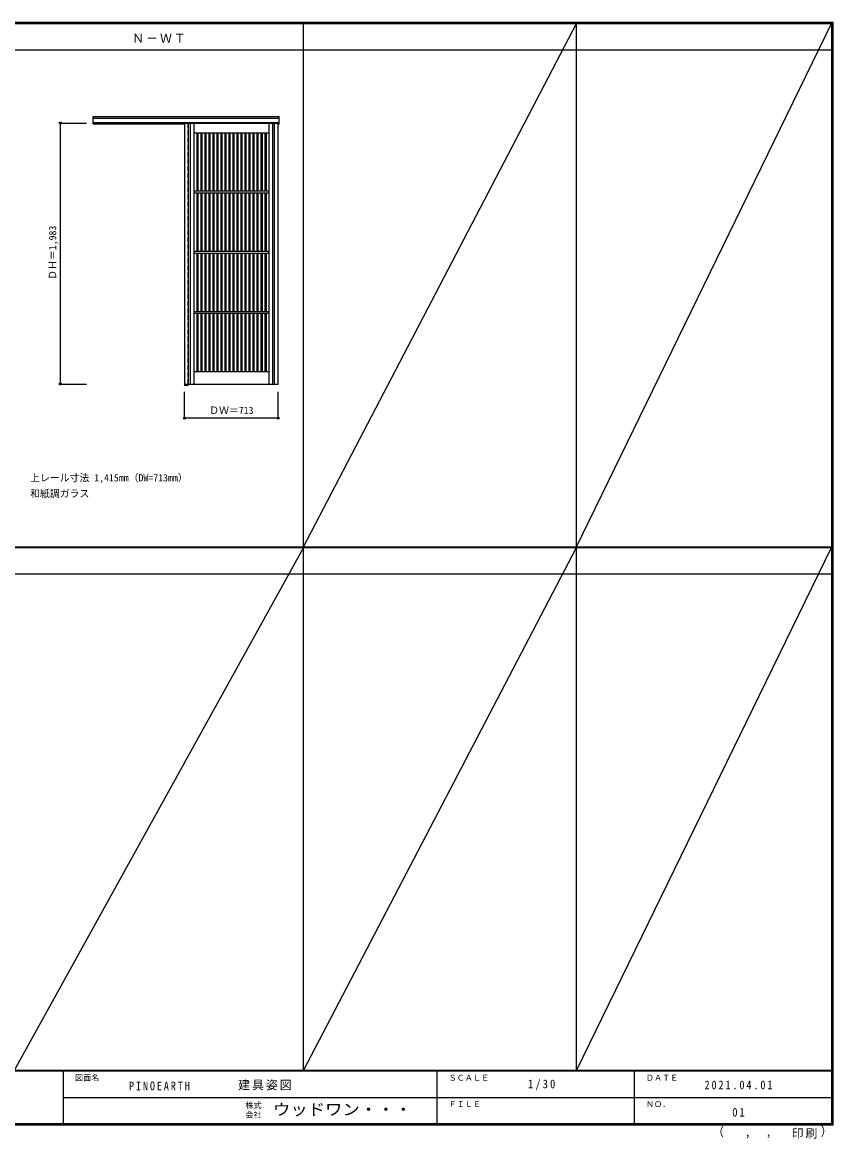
# Model space of a CAD drawing. Units: millimetres, scale not verified. Extents: x -6000 to 5700, y -4307 to 4175.
# Drawn here: x -461 to 5700, y -4307 to 4175 of the extents above; entities that cross this region are included whole.
import ezdxf
from ezdxf.enums import TextEntityAlignment as Align

# ---------------------------------------------------------------- set-up
doc = ezdxf.new("R2010")
doc.units = ezdxf.units.MM
doc.header["$LTSCALE"] = 30
doc.header["$PDMODE"] = 32
doc.header["$PDSIZE"] = 15
doc.linetypes.add('DASHED1', pattern=[1.8, 1.2, -0.6])
for name, color, linetype in [('0-2_扉', 3, 'Continuous'), ('0-3_仕上げ', 3, 'Continuous'), ('0-4_枠', 3, 'Continuous'), ('0-A_文字', 7, 'Continuous'), ('0-B_寸法', 4, 'Continuous'), ('F-1_枠', 6, 'Continuous'), ('F-A_文字', 7, 'Continuous')]:
    doc.layers.add(name, color=color, linetype=linetype)
doc.styles.add('ＭＳ ゴシック', font='')
doc.styles.get('ＭＳ ゴシック').set_extended_font_data('MS Gothic')

msp = doc.modelspace()

# ---------------------------------------------------------------- linework, layer by layer
at = {"layer": '0-2_扉', "color": 4, "linetype": 'DASHED1'}
msp.add_line((772, 3410), (772, 3406), dxfattribs=at)
at = {"layer": '0-2_扉'}
for p, q in [((772, 3410), (772, 1427)), ((772, 3410), (1485, 3410)), ((1485, 1427), (1485, 3410)), ((772, 1427), (1485, 1427))]:
    msp.add_line(p, q, dxfattribs=at)
at = {"layer": '0-3_仕上げ'}
for p, q in [((799.5, 3410), (799.5, 1427)), ((814.5, 3410), (814.5, 1427)), ((1442.5, 1427), (1442.5, 3410)), ((1457.5, 1427), (1457.5, 3410)), ((865.25, 3334), (865.25, 2891.5)), ((873.25, 3334), (873.25, 2891.5)), ((895.75, 3334), (895.75, 2891.5)), ((903.75, 3334), (903.75, 2891.5)), ((926.25, 3334), (926.25, 2891.5)), ((934.25, 3334), (934.25, 2891.5)), ((956.75, 3334), (956.75, 2891.5)), ((964.75, 3334), (964.75, 2891.5)), ((987.25, 3334), (987.25, 2891.5)), ((995.25, 3334), (995.25, 2891.5)), ((1017.75, 3334), (1017.75, 2891.5)), ((1025.75, 3334), (1025.75, 2891.5)), ((1048.25, 3334), (1048.25, 2891.5)), ((1056.25, 3334), (1056.25, 2891.5)), ((1078.75, 3334), (1078.75, 2891.5)), ((1086.75, 3334), (1086.75, 2891.5)), ((1109.25, 3334), (1109.25, 2891.5)), ((1117.25, 3334), (1117.25, 2891.5)), ((1139.75, 3334), (1139.75, 2891.5)), ((1147.75, 3334), (1147.75, 2891.5)), ((1170.25, 3334), (1170.25, 2891.5)), ((1178.25, 3334), (1178.25, 2891.5)), ((1200.75, 3334), (1200.75, 2891.5)), ((1208.75, 3334), (1208.75, 2891.5)), ((1231.25, 3334), (1231.25, 2891.5)), ((1239.25, 3334), (1239.25, 2891.5)), ((1261.75, 3334), (1261.75, 2891.5)), ((1269.75, 3334), (1269.75, 2891.5)), ((1292.25, 3334), (1292.25, 2891.5)), ((1300.25, 3334), (1300.25, 2891.5)), ((1322.75, 3334), (1322.75, 2891.5)), ((1330.75, 3334), (1330.75, 2891.5)), ((1353.25, 3334), (1353.25, 2891.5)), ((1361.25, 3334), (1361.25, 2891.5)), ((1383.75, 3334), (1383.75, 2891.5)), ((1391.75, 3334), (1391.75, 2891.5)), ((1415, 2891.5), (839.25, 2891.5)), ((1415, 2876.5), (839.25, 2876.5)), ((865.25, 2876.5), (865.25, 2434)), ((873.25, 2876.5), (873.25, 2434)), ((895.75, 2876.5), (895.75, 2434)), ((903.75, 2876.5), (903.75, 2434)), ((926.25, 2876.5), (926.25, 2434)), ((934.25, 2876.5), (934.25, 2434)), ((956.75, 2876.5), (956.75, 2434)), ((964.75, 2876.5), (964.75, 2434)), ((987.25, 2876.5), (987.25, 2434)), ((995.25, 2876.5), (995.25, 2434)), ((1017.75, 2876.5), (1017.75, 2434)), ((1025.75, 2876.5), (1025.75, 2434)), ((1048.25, 2876.5), (1048.25, 2434)), ((1056.25, 2876.5), (1056.25, 2434)), ((1078.75, 2876.5), (1078.75, 2434)), ((1086.75, 2876.5), (1086.75, 2434)), ((1109.25, 2876.5), (1109.25, 2434)), ((1117.25, 2876.5), (1117.25, 2434)), ((1139.75, 2876.5), (1139.75, 2434)), ((1147.75, 2876.5), (1147.75, 2434)), ((1170.25, 2876.5), (1170.25, 2434)), ((1178.25, 2876.5), (1178.25, 2434)), ((1200.75, 2876.5), (1200.75, 2434)), ((1208.75, 2876.5), (1208.75, 2434)), ((1231.25, 2876.5), (1231.25, 2434)), ((1239.25, 2876.5), (1239.25, 2434)), ((1261.75, 2876.5), (1261.75, 2434)), ((1269.75, 2876.5), (1269.75, 2434)), ((1292.25, 2876.5), (1292.25, 2434)), ((1300.25, 2876.5), (1300.25, 2434)), ((1322.75, 2876.5), (1322.75, 2434)), ((1330.75, 2876.5), (1330.75, 2434)), ((1353.25, 2876.5), (1353.25, 2434)), ((1361.25, 2876.5), (1361.25, 2434)), ((1383.75, 2876.5), (1383.75, 2434)), ((1391.75, 2876.5), (1391.75, 2434)), ((1415, 2434), (839.25, 2434)), ((1415, 2419), (839.25, 2419)), ((865.25, 2419), (865.25, 1976.5)), ((873.25, 2419), (873.25, 1976.5)), ((895.75, 2419), (895.75, 1976.5)), ((903.75, 2419), (903.75, 1976.5)), ((926.25, 2419), (926.25, 1976.5)), ((934.25, 2419), (934.25, 1976.5)), ((956.75, 2419), (956.75, 1976.5)), ((964.75, 2419), (964.75, 1976.5)), ((987.25, 2419), (987.25, 1976.5)), ((995.25, 2419), (995.25, 1976.5)), ((1017.75, 2419), (1017.75, 1976.5)), ((1025.75, 2419), (1025.75, 1976.5)), ((1048.25, 2419), (1048.25, 1976.5)), ((1056.25, 2419), (1056.25, 1976.5)), ((1078.75, 2419), (1078.75, 1976.5)), ((1086.75, 2419), (1086.75, 1976.5)), ((1109.25, 2419), (1109.25, 1976.5)), ((1117.25, 2419), (1117.25, 1976.5)), ((1139.75, 2419), (1139.75, 1976.5)), ((1147.75, 2419), (1147.75, 1976.5)), ((1170.25, 2419), (1170.25, 1976.5)), ((1178.25, 2419), (1178.25, 1976.5)), ((1200.75, 2419), (1200.75, 1976.5)), ((1208.75, 2419), (1208.75, 1976.5)), ((1231.25, 2419), (1231.25, 1976.5)), ((1239.25, 2419), (1239.25, 1976.5)), ((1261.75, 2419), (1261.75, 1976.5)), ((1269.75, 2419), (1269.75, 1976.5)), ((1292.25, 2419), (1292.25, 1976.5)), ((1300.25, 2419), (1300.25, 1976.5)), ((1322.75, 2419), (1322.75, 1976.5)), ((1330.75, 2419), (1330.75, 1976.5)), ((1353.25, 2419), (1353.25, 1976.5)), ((1361.25, 2419), (1361.25, 1976.5)), ((1383.75, 2419), (1383.75, 1976.5)), ((1391.75, 2419), (1391.75, 1976.5)), ((1415, 1976.5), (839.25, 1976.5)), ((1415, 1961.5), (839.25, 1961.5)), ((865.25, 1961.5), (865.25, 1519)), ((873.25, 1961.5), (873.25, 1519)), ((895.75, 1961.5), (895.75, 1519)), ((903.75, 1961.5), (903.75, 1519)), ((926.25, 1961.5), (926.25, 1519)), ((934.25, 1961.5), (934.25, 1519)), ((956.75, 1961.5), (956.75, 1519)), ((964.75, 1961.5), (964.75, 1519)), ((987.25, 1961.5), (987.25, 1519)), ((995.25, 1961.5), (995.25, 1519)), ((1017.75, 1961.5), (1017.75, 1519)), ((1025.75, 1961.5), (1025.75, 1519)), ((1048.25, 1961.5), (1048.25, 1519)), ((1056.25, 1961.5), (1056.25, 1519)), ((1078.75, 1961.5), (1078.75, 1519)), ((1086.75, 1961.5), (1086.75, 1519)), ((1109.25, 1961.5), (1109.25, 1519)), ((1117.25, 1961.5), (1117.25, 1519)), ((1139.75, 1961.5), (1139.75, 1519)), ((1147.75, 1961.5), (1147.75, 1519)), ((1170.25, 1961.5), (1170.25, 1519)), ((1178.25, 1961.5), (1178.25, 1519)), ((1200.75, 1961.5), (1200.75, 1519)), ((1208.75, 1961.5), (1208.75, 1519)), ((1231.25, 1961.5), (1231.25, 1519)), ((1239.25, 1961.5), (1239.25, 1519)), ((1261.75, 1961.5), (1261.75, 1519)), ((1269.75, 1961.5), (1269.75, 1519)), ((1292.25, 1961.5), (1292.25, 1519)), ((1300.25, 1961.5), (1300.25, 1519)), ((1322.75, 1961.5), (1322.75, 1519)), ((1330.75, 1961.5), (1330.75, 1519)), ((1353.25, 1961.5), (1353.25, 1519)), ((1361.25, 1961.5), (1361.25, 1519)), ((1383.75, 1961.5), (1383.75, 1519)), ((1391.75, 1961.5), (1391.75, 1519))]:
    msp.add_line(p, q, dxfattribs=at)
at = {"layer": '0-3_仕上げ', "color": 7}
for p, q in [((842, 3410), (842, 1427)), ((1415, 1427), (1415, 3410)), ((1415, 3334), (842, 3334)), ((1415, 1519), (842, 1519))]:
    msp.add_line(p, q, dxfattribs=at)
at = {"layer": '0-4_枠'}
for p, q in [((78, 3460), (1493, 3460)), ((78, 3403), (78, 3460)), ((78, 3447), (1493, 3447)), ((78, 3415), (1493, 3415)), ((78, 3403), (772, 3403)), ((771, 3415), (771, 1418)), ((799, 3410), (799, 3415)), ((1485, 3403), (1493, 3403)), ((1493, 3403), (1493, 3460)), ((771, 1418), (799, 1418)), ((799, 1427), (799, 1418))]:
    msp.add_line(p, q, dxfattribs=at)
at = {"layer": '0-4_枠', "color": 4, "linetype": 'DASHED1'}
msp.add_line((799, 1427), (799, 3410), dxfattribs=at)
at = {"layer": '0-B_寸法'}
for p, q in [((-172, 3410), (-172, 1427)), ((-172, 3410), (28, 3410)), ((-172, 1427), (28, 1427)), ((772, 1168), (772, 1368)), ((1485, 1168), (1485, 1368)), ((1485, 1168), (772, 1168))]:
    msp.add_line(p, q, dxfattribs=at)
at = {"layer": '0-B_寸法', "color": 7}
for p in [(-172, 3410), (-172, 1427), (772, 1168), (1485, 1168)]:
    msp.add_point(p, dxfattribs=at)
at = {"layer": 'F-1_枠'}
for p, q in [((-6000, 4175), (5700, 4175)), ((-6000, 4170), (5700, 4170)), ((-6000, 4165), (5700, 4165)), ((1678, -3790), (1678, 4175)), ((3752, -3790), (3752, 4175)), ((5690, 4175), (5690, -4205)), ((5695, 4175), (5695, -4205)), ((5700, 4175), (5700, -4205)), ((-6000, 3965), (5700, 3965)), ((-6000, 190.5), (5700, 190.5)), ((-6000, 187.5), (5700, 187.5)), ((-6000, 184.5), (5700, 184.5)), ((-6000, -15.5), (5700, -15.5)), ((5700, -3790), (-6000, -3790)), ((5700, -3795), (-6000, -3795)), ((-150, -3795), (-150, -4195)), ((2690, -3795), (2690, -4195)), ((4190, -3795), (4190, -4195)), ((-150, -3995), (5690, -3995.01)), ((5700, -4195), (-6000, -4195)), ((5700, -4200), (-6000, -4200)), ((5700, -4205), (-6000, -4205))]:
    msp.add_line(p, q, dxfattribs=at)
at = {"layer": 'F-A_文字'}
for p, q in [((1678, 190.5), (3752, 4165)), ((3752, 190.5), (5690, 4165)), ((1678, 184.5), (-522, -3790)), ((1678, -3790), (3752, 184.5)), ((3752, -3790), (5690, 184.5))]:
    msp.add_line(p, q, dxfattribs=at)

# ---------------------------------------------------------------- texts
at = {"layer": '0-A_文字', "style": 'ＭＳ ゴシック'}
for s, p in [('上レール寸法 1,415mm（DW=713mm）', (-402, 670.5)), ('和紙調ガラス', (-402, 550.5))]:
    msp.add_text(s, height=54.99, dxfattribs=at).set_placement(p, align=Align.BOTTOM_LEFT)
at = {"layer": '0-A_文字', "insert": (375.5, 4020), "char_height": 65.98, "attachment_point": 7, "style": 'ＭＳ ゴシック'}
msp.add_mtext('\\T1.17;Ｎ－ＷＴ', dxfattribs=at)
at = {"layer": '0-B_寸法', "color": 7, "style": 'ＭＳ ゴシック'}
msp.add_text('ＤＨ＝1,983', height=54.99, rotation=90, dxfattribs=at).set_placement((-187, 2218.25), align=Align.BOTTOM_LEFT)
msp.add_text('ＤＷ＝713', height=54.99, dxfattribs=at).set_placement((959.75, 1183), align=Align.BOTTOM_LEFT)
at = {"layer": 'F-A_文字', "style": 'ＭＳ ゴシック'}
for s, height, p in [('図面名', 43.99, (-60, -3880)), ('ＳＣＡＬＥ', 43.99, (2780, -3880)), ('ＤＡＴＥ', 43.99, (4280, -3880)), ('株式', 43.99, (1235, -4089)), ('ＦＩＬＥ', 43.99, (2780, -4080)), ('ＮＯ．', 43.99, (4280, -4080)), ('会社', 43.99, (1235, -4161)), ('（', 65.98, (4784.03, -4308.31)), ('）', 65.98, (5608.4, -4304.13)), (',', 65.98, (5031.28, -4308.31)), (',', 65.98, (5190.2, -4305.53))]:
    msp.add_text(s, height=height, dxfattribs=at).set_placement(p, align=Align.BOTTOM_LEFT)
at = {"layer": 'F-A_文字', "style": 'ＭＳ ゴシック', "width": 1.1}
msp.add_text('ウッドワン・・・', height=87.98, dxfattribs=at).set_placement((1445, -4155), align=Align.BOTTOM_LEFT)
at = {"layer": 'F-A_文字', "char_height": 65.98, "attachment_point": 7, "style": 'ＭＳ ゴシック'}
for s, insert in [('\\T1.39;\\W0.85;PINOEARTH', (350, -3940)), ('\\T1.17;建具姿図', (1180.42, -3940)), ('\\T1.38;\\W0.9;1/30', (3383.75, -3940)), ('\\T1.39;\\W0.85;2021.04.01', (4726.25, -3932.5)), ('\\T1.36;\\W0.9;01', (4936.25, -4140)), ('\\T1.17;印刷', (5388.15, -4306.92))]:
    msp.add_mtext(s, dxfattribs=dict(at, insert=insert))

doc.saveas('drawing.dxf')
